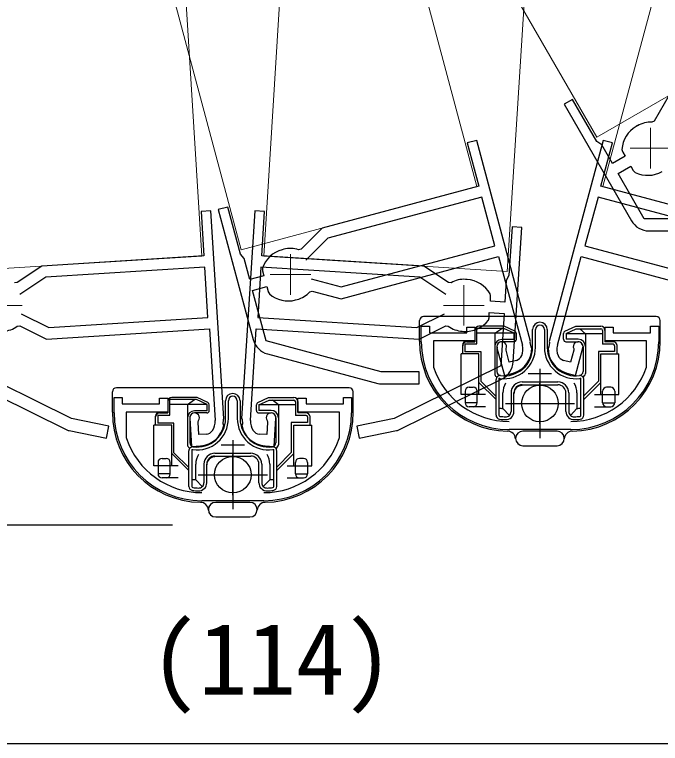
# Model space of a CAD drawing. Units: millimetres, scale not verified. Extents: x -525 to 525, y -783 to 780.
# Drawn here: x -324.1 to -244.7, y -714.9 to -625.2 of the extents above; entities that cross this region are included whole.
import ezdxf
from ezdxf.enums import TextEntityAlignment as Align

# ---------------------------------------------------------------- set-up
doc = ezdxf.new("R2010")
doc.units = ezdxf.units.MM
doc.header["$LTSCALE"] = 4
for name, color, linetype in [('0-4_YKK_11E', 7, 'Continuous'), ('0-6_YKK_13', 4, 'Continuous'), ('0-8_YKK_D', 6, 'Continuous')]:
    doc.layers.add(name, color=color, linetype=linetype)
doc.layers.add('0-5_YKK_12', color=2, linetype='Continuous', lineweight=18)
doc.styles.add('ＭＳ ゴシック', font='')
doc.styles.get('ＭＳ ゴシック').set_extended_font_data('MS Gothic')

msp = doc.modelspace()

# ---------------------------------------------------------------- linework, layer by layer
at = {"layer": '0-4_YKK_11E'}
for p, q in [((-247.466, -638.901), (-247.64, -639.001)), ((-246.055, -651.846), (-231.992, -651.846)), ((-290.981, -654.114), (-291.174, -654.166)), ((-268.42, -657.826), (-268.619, -657.813)), ((-289.517, -660.348), (-289.324, -660.296)), ((-269.021, -664.201), (-268.822, -664.213)), ((-292.968, -666.983), (-279.384, -670.623)), ((-330.343, -670.036), (-317.747, -676.289)), ((-276.724, -676.289), (-264.128, -670.036)), ((-259.467, -675.583), (-259.467, -670.583)), ((-261.967, -673.083), (-256.967, -673.083)), ((-255.667, -676.283), (-263.267, -676.283)), ((-297.233, -684.345), (-297.233, -679.345)), ((-299.733, -681.845), (-294.733, -681.845)), ((-293.433, -685.045), (-301.033, -685.045))]:
    msp.add_line(p, q, dxfattribs=at)
for points in [[(-215.197, -641.994), (-228.003, -619.812), (-229.043, -620.412), (-226.293, -625.176), (-243.583, -635.158), (-245.413, -638.328), (-245.69, -638.478)], [(-249.383, -641.815), (-249.317, -642.096), (-249.288, -642.147), (-248.988, -642.666), (-250.546, -643.566), (-251.875, -641.266), (-252.456, -640.859), (-255.456, -635.662), (-256.496, -636.262), (-248.22, -650.596)], [(-260.611, -665.453), (-267.24, -640.713), (-268.399, -641.023), (-266.976, -646.336), (-286.261, -651.504), (-288.849, -654.092), (-289.155, -654.164)], [(-251.699, -640.713), (-258.328, -665.453), (-258.281, -665.566), (-258.373, -666.122), (-258.454, -666.216)], [(-229.785, -654.164), (-230.09, -654.092), (-232.678, -651.504), (-251.964, -646.336), (-250.54, -641.023), (-251.699, -640.713)], [(-231.604, -651.795), (-227.07, -650.58), (-227.458, -649.131), (-231.992, -650.346), (-246.632, -650.346), (-249.846, -644.779), (-248.288, -643.879), (-247.988, -644.398), (-247.958, -644.449), (-247.748, -644.647)], [(-287.621, -657.759), (-283.932, -658.748), (-265.009, -653.677), (-266.613, -647.688), (-285.536, -652.759), (-288.237, -655.46)], [(-230.702, -655.46), (-233.403, -652.759), (-252.326, -647.688), (-253.931, -653.677), (-235.008, -658.748), (-231.318, -657.759)], [(-293.586, -656.433), (-293.595, -656.721), (-293.58, -656.778), (-293.424, -657.357), (-295.163, -657.823), (-295.851, -655.257), (-296.307, -654.713), (-297.86, -648.917), (-299.019, -649.228), (-294.735, -665.215)], [(-298.323, -674.931), (-299.931, -649.369), (-301.129, -649.444), (-300.783, -654.934), (-320.71, -656.187), (-323.758, -658.213), (-324.072, -658.224)], [(-294.54, -649.369), (-296.149, -674.931), (-296.08, -675.033), (-296.06, -675.596), (-296.121, -675.704)], [(-270.399, -658.224), (-270.713, -658.213), (-273.762, -656.187), (-293.688, -654.934), (-293.343, -649.444), (-294.54, -649.369)], [(-262.745, -667.953), (-261.705, -651.435), (-262.903, -651.36), (-263.28, -657.348), (-263.619, -657.971), (-263.786, -660.622), (-265.551, -660.511), (-265.545, -659.911), (-265.541, -659.852), (-265.607, -659.571)], [(-287.768, -659.339), (-287.467, -659.25), (-283.932, -660.197), (-264.55, -655.004), (-261.625, -665.919)], [(-257.314, -665.919), (-254.39, -655.004), (-235.008, -660.197), (-231.472, -659.25), (-231.171, -659.339)], [(-323.279, -662.05), (-319.858, -663.749), (-300.306, -662.519), (-300.695, -656.331), (-320.247, -657.561), (-323.429, -659.675)], [(-271.043, -659.675), (-274.224, -657.561), (-293.776, -656.331), (-294.165, -662.519), (-274.613, -663.749), (-271.192, -662.05)], [(-278.995, -670.674), (-274.302, -670.674), (-274.302, -669.174), (-278.995, -669.174), (-293.137, -665.385), (-294.801, -659.175), (-293.062, -658.709), (-292.907, -659.289), (-292.892, -659.345), (-292.74, -659.591)], [(-317.377, -676.416), (-312.776, -677.343), (-312.479, -675.873), (-317.08, -674.945), (-330.194, -668.435), (-330.597, -662.02), (-328.769, -661.905), (-328.763, -662.505), (-328.759, -662.564), (-328.659, -662.834)], [(-265.812, -662.834), (-265.712, -662.564), (-265.708, -662.505), (-265.708, -661.904), (-263.874, -662.02), (-264.278, -668.435), (-277.391, -674.945), (-281.992, -675.873), (-281.696, -677.343), (-277.095, -676.416)], [(-323.736, -663.57), (-323.423, -663.542), (-320.144, -665.169), (-300.118, -663.91), (-299.409, -675.187)], [(-295.063, -675.187), (-294.353, -663.91), (-274.327, -665.169), (-271.049, -663.542), (-270.736, -663.57)], [(-274.067, -665.483), (-274.067, -663.583), (-273.067, -663.583), (-273.067, -664.383), (-268.467, -664.383), (-268.467, -663.683), (-267.467, -663.683), (-267.467, -665.383), (-272.567, -665.383), (-272.567, -668.524), (-272.552, -668.62)], [(-246.383, -668.62), (-246.367, -668.524), (-246.367, -665.383), (-251.467, -665.383), (-251.467, -663.683), (-250.467, -663.683), (-250.467, -664.383), (-245.867, -664.383), (-245.867, -663.583), (-244.867, -663.583), (-244.867, -665.483)], [(-264.749, -666.238), (-263.843, -669.619), (-262.78, -669.334)], [(-260.485, -666.216), (-260.567, -666.122), (-260.658, -665.566), (-260.611, -665.453)], [(-256.159, -669.334), (-255.096, -669.619), (-254.19, -666.238)], [(-262.37, -667.775), (-263.239, -668.008), (-263.637, -666.525), (-263.621, -666.326)], [(-255.318, -666.326), (-255.303, -666.525), (-255.7, -668.008), (-256.569, -667.775)], [(-311.833, -674.245), (-311.833, -672.345), (-310.833, -672.345), (-310.833, -673.145), (-306.233, -673.145), (-306.233, -672.445), (-305.233, -672.445), (-305.233, -674.145), (-310.333, -674.145), (-310.333, -677.287), (-310.318, -677.383)], [(-284.149, -677.383), (-284.133, -677.287), (-284.133, -674.145), (-289.233, -674.145), (-289.233, -672.445), (-288.233, -672.445), (-288.233, -673.145), (-283.633, -673.145), (-283.633, -672.345), (-282.633, -672.345), (-282.633, -674.245)], [(-302.534, -674.883), (-302.314, -678.376), (-301.217, -678.307)], [(-300.506, -676.859), (-301.404, -676.916), (-301.501, -675.385), (-301.446, -675.192)], [(-298.35, -675.704), (-298.411, -675.596), (-298.392, -675.033), (-298.323, -674.931)], [(-293.025, -675.192), (-292.971, -675.385), (-293.067, -676.916), (-293.965, -676.859)], [(-293.255, -678.307), (-292.157, -678.376), (-291.937, -674.883)]]:
    msp.add_lwpolyline(points, dxfattribs=at)
for centre, radius, start, end in [((-245.89, -642.032), 3.5, 120, 176.44269), ((-245.866, -641.673), 3.2, 86.83373, 120), ((-246.19, -641.513), 3.5, 243.55731, 300), ((-246.055, -649.346), 2.5, 210, 270), ((-290.268, -657.547), 3.5, 105, 161.44269), ((-290.152, -657.205), 3.2, 71.83373, 105), ((-268.82, -661.007), 3.2, 86.4, 119.56627), ((-268.64, -661.319), 3.5, 29.95731, 86.4), ((-290.423, -656.967), 3.5, 228.55731, 285), ((-290.152, -657.205), 3.2, 285, 318.16627), ((-325.651, -661.007), 3.2, 273.6, 306.76627), ((-268.82, -661.007), 3.2, 233.23373, 266.4), ((-268.602, -660.72), 3.5, 266.4, 322.84269), ((-292.32, -664.568), 2.5, 195, 255), ((-263.267, -665.483), 10.8, 180.00001, 269.99999), ((-264.169, -666.083), 0.6, 336.05756, 195), ((-263.583, -666.34), 3.1, 285, 2.28436), ((-263.557, -666.436), 2, 338.1301, 15), ((-255.356, -666.34), 3.1, 177.71564, 255), ((-255.382, -666.436), 2, 165, 201.8699), ((-255.667, -665.483), 10.8, 270.00001, 359.99999), ((-254.77, -666.083), 0.6, 345, 203.94244), ((-265.24, -667.796), 2.5, 296.4, 356.4), ((-262.629, -666.809), 1, 285, 338.1301), ((-256.31, -666.809), 1, 201.8699, 255), ((-263.267, -665.483), 9.8, 198.67173, 269.99999), ((-255.667, -665.483), 9.8, 270.00002, 341.32828), ((-278.995, -669.174), 1.5, 255, 270), ((-301.033, -674.245), 10.8, 180.00001, 269.99999), ((-301.935, -674.845), 0.6, 324.65756, 183.6), ((-293.433, -674.245), 10.8, 270.00001, 359.99999), ((-292.536, -674.845), 0.6, 356.4, 215.34244), ((-301.405, -675.313), 2, 326.7301, 3.6), ((-293.066, -675.313), 2, 176.4, 213.2699), ((-301.411, -675.213), 3.1, 273.6, 350.88436), ((-293.06, -675.213), 3.1, 189.11564, 266.4), ((-317.08, -674.945), 1.5, 243.6, 258.6), ((-300.569, -675.861), 1, 273.6, 326.7301), ((-293.903, -675.861), 1, 213.2699, 266.4), ((-277.391, -674.945), 1.5, 281.4, 296.4), ((-301.033, -674.245), 9.8, 198.67173, 269.99999), ((-293.433, -674.245), 9.8, 270.00002, 341.32828)]:
    msp.add_arc(centre, radius, start, end, dxfattribs=at)
at = {"layer": '0-5_YKK_12'}
for p, q in [((-264.323, -192.164), (-293.439, -654.949)), ((-263.498, -656.833), (-234.382, -194.048)), ((-131.708, -198.501), (-251.722, -646.401)), ((-319.421, -451.574), (-267.217, -646.401)), ((-313.698, -453.647), (-301.033, -654.949)), ((-348.399, -459.338), (-296.195, -654.165)), ((-353.34, -465.623), (-252.49, -640.301)), ((-226.509, -625.301), (-252.49, -640.301)), ((-245.866, -639.173), (-245.866, -644.173)), ((-248.366, -641.673), (-243.366, -641.673)), ((-267.217, -646.401), (-296.195, -654.165)), ((-251.722, -646.401), (-222.744, -654.165)), ((-301.033, -654.949), (-330.974, -656.833)), ((-293.439, -654.949), (-263.498, -656.833)), ((-290.152, -654.705), (-290.152, -659.705)), ((-292.652, -657.205), (-287.652, -657.205)), ((-268.82, -658.507), (-268.82, -663.507)), ((-328.151, -661.007), (-323.151, -661.007)), ((-271.32, -661.007), (-266.32, -661.007))]:
    msp.add_line(p, q, dxfattribs=at)
at = {"layer": '0-6_YKK_13'}
for p, q in [((-245.17, -662.383), (-273.769, -662.383)), ((-274.269, -665.407), (-274.269, -662.883)), ((-244.67, -665.407), (-244.67, -662.883)), ((-267.47, -664.083), (-267.47, -665.483)), ((-267.21, -665.743), (-267.21, -663.843)), ((-263.927, -663.843), (-267.21, -663.843)), ((-262.641, -664.443), (-267.21, -664.443)), ((-263.869, -663.583), (-266.97, -663.583)), ((-265.029, -664.443), (-264.169, -663.843)), ((-265.029, -664.443), (-265.029, -669.536)), ((-262.629, -664.448), (-263.927, -663.843)), ((-262.542, -664.202), (-263.869, -663.583)), ((-262.629, -665.223), (-262.629, -664.448)), ((-260.369, -666.183), (-260.369, -663.982)), ((-260.019, -666.183), (-260.019, -663.982)), ((-258.92, -663.982), (-258.92, -666.183)), ((-258.57, -663.982), (-258.57, -666.183)), ((-256.57, -665.183), (-256.57, -664.468)), ((-256.397, -664.202), (-255.07, -663.583)), ((-255.07, -663.583), (-251.97, -663.583)), ((-253.86, -664.493), (-254.575, -663.893)), ((-251.78, -664.083), (-251.78, -665.793)), ((-251.47, -664.083), (-251.47, -665.483)), ((-262.629, -665.223), (-264.169, -665.223)), ((-262.369, -665.183), (-262.369, -664.474)), ((-256.258, -664.479), (-256.258, -665.173)), ((-251.78, -664.493), (-256.258, -664.493)), ((-254.77, -665.173), (-256.258, -665.173)), ((-253.86, -664.493), (-253.86, -669.413)), ((-268.97, -666.983), (-268.97, -665.883)), ((-268.71, -665.743), (-267.21, -665.743)), ((-268.71, -665.743), (-268.71, -666.723)), ((-268.47, -665.483), (-267.47, -665.483)), ((-264.769, -666.083), (-264.769, -669.156)), ((-262.669, -665.483), (-264.169, -665.483)), ((-256.27, -665.483), (-254.77, -665.483)), ((-254.17, -666.083), (-254.17, -669.156)), ((-250.47, -665.793), (-251.78, -665.793)), ((-250.47, -665.483), (-251.47, -665.483)), ((-249.97, -666.983), (-249.97, -665.883)), ((-269.17, -671.983), (-269.17, -666.983)), ((-266.97, -666.983), (-269.17, -666.983)), ((-266.71, -666.723), (-268.71, -666.723)), ((-266.97, -671.983), (-266.97, -666.983)), ((-252.28, -666.673), (-252.28, -670.354)), ((-251.97, -666.983), (-249.77, -666.983)), ((-251.97, -671.983), (-251.97, -666.983)), ((-249.77, -671.983), (-249.77, -666.983)), ((-259.47, -668.833), (-259.47, -677.333)), ((-258.036, -669.433), (-260.904, -669.433)), ((-264.87, -672.583), (-266.97, -670.483)), ((-264.87, -674.516), (-264.87, -670.151)), ((-264.52, -669.968), (-264.52, -674.516)), ((-261.67, -670.433), (-257.27, -670.433)), ((-254.42, -674.516), (-254.42, -669.968)), ((-254.07, -674.516), (-254.07, -670.151)), ((-254.07, -672.144), (-252.28, -670.354)), ((-254.07, -672.583), (-251.97, -670.483)), ((-282.936, -671.145), (-311.535, -671.145)), ((-268.669, -671.583), (-268.669, -672.983)), ((-268.169, -671.083), (-267.67, -671.083)), ((-267.17, -671.683), (-267.17, -671.583)), ((-261.67, -670.783), (-257.27, -670.783)), ((-251.77, -672.983), (-251.77, -671.583)), ((-250.77, -671.083), (-251.27, -671.083)), ((-250.27, -671.583), (-250.27, -672.983)), ((-312.035, -674.169), (-312.035, -671.645)), ((-301.635, -672.345), (-304.736, -672.345)), ((-300.309, -672.964), (-301.635, -672.345)), ((-294.163, -672.964), (-292.836, -672.345)), ((-292.836, -672.345), (-289.736, -672.345)), ((-282.436, -674.169), (-282.436, -671.645)), ((-268.669, -671.983), (-269.17, -671.983)), ((-267.17, -671.983), (-268.669, -671.983)), ((-267.17, -672.983), (-267.17, -671.683)), ((-266.17, -671.983), (-267.17, -671.983)), ((-264.02, -673.698), (-264.02, -671.783)), ((-263.02, -671.783), (-263.02, -674.073)), ((-262.67, -674.073), (-262.67, -671.783)), ((-256.27, -674.073), (-256.27, -671.783)), ((-255.92, -671.783), (-255.92, -674.073)), ((-254.92, -671.783), (-254.92, -673.698)), ((-252.77, -671.983), (-251.77, -671.983)), ((-251.77, -671.983), (-250.27, -671.983)), ((-250.27, -671.983), (-249.77, -671.983)), ((-305.236, -672.845), (-305.236, -674.245)), ((-304.976, -674.505), (-304.976, -672.605)), ((-301.693, -672.605), (-304.976, -672.605)), ((-300.407, -673.205), (-304.976, -673.205)), ((-302.795, -673.205), (-301.935, -672.605)), ((-302.795, -673.205), (-302.795, -678.299)), ((-300.395, -673.211), (-301.693, -672.605)), ((-300.395, -673.985), (-300.395, -673.211)), ((-300.135, -673.945), (-300.135, -673.236)), ((-298.135, -674.945), (-298.135, -672.745)), ((-297.785, -674.945), (-297.785, -672.745)), ((-296.686, -672.745), (-296.686, -674.945)), ((-296.336, -672.745), (-296.336, -674.945)), ((-294.336, -673.945), (-294.336, -673.231)), ((-294.024, -673.242), (-294.024, -673.935)), ((-289.546, -673.255), (-294.024, -673.255)), ((-291.626, -673.255), (-292.341, -672.655)), ((-291.626, -673.255), (-291.626, -678.176)), ((-289.546, -672.845), (-289.546, -674.555)), ((-289.236, -672.845), (-289.236, -674.245)), ((-267.17, -672.983), (-268.669, -672.983)), ((-263.72, -673.083), (-255.22, -673.083)), ((-251.77, -672.983), (-250.27, -672.983)), ((-306.236, -674.245), (-305.236, -674.245)), ((-300.395, -673.985), (-301.935, -673.985)), ((-300.435, -674.245), (-301.935, -674.245)), ((-294.036, -674.245), (-292.536, -674.245)), ((-292.536, -673.935), (-294.024, -673.935)), ((-288.236, -674.245), (-289.236, -674.245)), ((-266.17, -673.483), (-268.169, -673.483)), ((-264.02, -673.698), (-263.221, -674.543)), ((-254.92, -673.698), (-255.718, -674.543)), ((-252.77, -673.483), (-250.77, -673.483)), ((-306.736, -675.745), (-306.736, -674.645)), ((-306.476, -674.505), (-304.976, -674.505)), ((-306.476, -674.505), (-306.476, -675.485)), ((-302.535, -674.845), (-302.535, -677.918)), ((-291.936, -674.845), (-291.936, -677.918)), ((-288.236, -674.555), (-289.546, -674.555)), ((-287.736, -675.745), (-287.736, -674.645)), ((-306.936, -680.745), (-306.936, -675.745)), ((-304.736, -675.745), (-306.936, -675.745)), ((-304.476, -675.485), (-306.476, -675.485)), ((-304.736, -680.745), (-304.736, -675.745)), ((-290.046, -675.435), (-290.046, -679.117)), ((-289.736, -675.745), (-287.536, -675.745)), ((-289.736, -680.745), (-289.736, -675.745)), ((-287.536, -680.745), (-287.536, -675.745)), ((-257.37, -676.483), (-261.57, -676.483)), ((-297.236, -677.595), (-297.236, -686.095)), ((-302.286, -678.731), (-302.286, -683.278)), ((-295.802, -678.195), (-298.67, -678.195)), ((-292.186, -683.278), (-292.186, -678.731)), ((-261.57, -678.283), (-257.37, -678.283)), ((-302.636, -681.345), (-304.736, -679.245)), ((-302.636, -683.278), (-302.636, -678.913)), ((-299.436, -679.195), (-295.036, -679.195)), ((-299.436, -679.545), (-295.036, -679.545)), ((-291.836, -683.278), (-291.836, -678.913)), ((-291.836, -680.907), (-290.046, -679.117)), ((-291.836, -681.345), (-289.736, -679.245)), ((-306.435, -680.345), (-306.435, -681.745)), ((-305.935, -679.845), (-305.436, -679.845)), ((-304.936, -680.445), (-304.936, -680.345)), ((-304.936, -681.745), (-304.936, -680.445)), ((-301.786, -682.461), (-301.786, -680.545)), ((-300.786, -680.545), (-300.786, -682.836)), ((-300.436, -682.836), (-300.436, -680.545)), ((-294.036, -682.836), (-294.036, -680.545)), ((-293.686, -680.545), (-293.686, -682.836)), ((-292.686, -680.545), (-292.686, -682.461)), ((-289.536, -681.745), (-289.536, -680.345)), ((-288.536, -679.845), (-289.036, -679.845)), ((-288.036, -680.345), (-288.036, -681.745)), ((-306.435, -680.745), (-306.936, -680.745)), ((-304.936, -680.745), (-306.435, -680.745)), ((-303.936, -680.745), (-304.936, -680.745)), ((-290.536, -680.745), (-289.536, -680.745)), ((-289.536, -680.745), (-288.036, -680.745)), ((-288.036, -680.745), (-287.536, -680.745)), ((-304.936, -681.745), (-306.435, -681.745)), ((-303.936, -682.245), (-305.935, -682.245)), ((-301.486, -681.845), (-292.986, -681.845)), ((-290.536, -682.245), (-288.536, -682.245)), ((-289.536, -681.745), (-288.036, -681.745)), ((-301.786, -682.461), (-300.987, -683.306)), ((-292.686, -682.461), (-293.485, -683.306)), ((-295.136, -685.245), (-299.336, -685.245)), ((-299.336, -687.045), (-295.136, -687.045))]:
    msp.add_line(p, q, dxfattribs=at)
for points in [[(-256.258, -664.479), (-255.001, -663.893), (-251.97, -663.893)], [(-250.28, -665.983), (-250.28, -666.673), (-252.28, -666.673)], [(-264.87, -672.215), (-266.71, -670.375), (-266.71, -666.723)], [(-294.024, -673.242), (-292.767, -672.655), (-289.736, -672.655)], [(-288.046, -674.745), (-288.046, -675.435), (-290.046, -675.435)], [(-302.636, -680.978), (-304.476, -679.137), (-304.476, -675.485)]]:
    msp.add_lwpolyline(points, dxfattribs=at)
for centre in [(-259.47, -673.083), (-297.236, -681.845)]:
    msp.add_circle(centre, 2.25, dxfattribs=at)
for centre, radius, start, end in [((-273.769, -662.883), 0.5, 90, 180), ((-245.17, -662.883), 0.5, 360, 90), ((-259.47, -663.982), 0.9, 0, 180), ((-259.47, -663.982), 0.55, 0, 180), ((-266.97, -664.083), 0.5, 90, 180), ((-262.669, -664.474), 0.3, 360, 64.98311), ((-256.27, -664.474), 0.3, 115.01689, 180), ((-251.97, -664.083), 0.5, 360, 90), ((-251.97, -664.083), 0.19, 0, 90), ((-264.169, -666.083), 0.86, 90, 180), ((-262.669, -665.183), 0.3, 270, 0), ((-256.27, -665.183), 0.3, 180, 270), ((-254.77, -666.083), 0.91, 0, 90), ((-263.27, -665.483), 11, 179.60475, 269.05736), ((-268.47, -665.883), 0.5, 90, 180), ((-268.47, -665.983), 0.5, 90, 180), ((-264.169, -666.083), 0.6, 90, 180), ((-263.869, -666.183), 3.85, 262.33774, 0), ((-263.869, -666.183), 3.5, 262.33774, 0), ((-255.07, -666.183), 3.85, 180, 277.66226), ((-255.07, -666.183), 3.5, 180, 277.66226), ((-255.67, -665.483), 11, 270.94264, 0.39525), ((-254.77, -666.083), 0.6, 0, 90), ((-250.47, -665.983), 0.5, 0, 90), ((-250.47, -665.983), 0.19, 0, 90), ((-264.269, -669.156), 0.85, 206.60468, 234.25901), ((-264.37, -670.151), 0.5, 84.24169, 180), ((-264.269, -669.156), 0.5, 180, 264.24169), ((-254.67, -669.156), 0.5, 275.75826, 0), ((-254.57, -670.151), 0.5, 0, 95.75826), ((-254.67, -669.156), 0.85, 305.74095, 342.35279), ((-264.269, -669.156), 0.85, 252.87192, 262.33774), ((-261.67, -671.783), 2.35, 149.17744, 180), ((-261.67, -671.783), 1.35, 90, 180), ((-257.27, -671.783), 1.35, 0, 90), ((-257.27, -671.783), 2.35, 0, 30.82257), ((-254.67, -669.156), 0.85, 277.66226, 287.12802), ((-311.535, -671.645), 0.5, 90, 180), ((-282.936, -671.645), 0.5, 360, 90), ((-268.169, -671.583), 0.5, 90, 180), ((-267.67, -671.583), 0.5, 0, 90), ((-261.67, -671.783), 1, 90, 180), ((-261.67, -671.883), 1, 90, 180), ((-257.27, -671.783), 1, 0, 90), ((-251.27, -671.583), 0.5, 90, 180), ((-250.77, -671.583), 0.5, 0, 90), ((-304.736, -672.845), 0.5, 90, 180), ((-297.236, -672.745), 0.9, 0, 180), ((-297.236, -672.745), 0.55, 0, 180), ((-289.736, -672.845), 0.5, 360, 90), ((-300.435, -673.236), 0.3, 360, 64.98311), ((-294.036, -673.236), 0.3, 115.01689, 180), ((-289.736, -672.845), 0.19, 0, 90), ((-268.169, -672.983), 0.5, 180, 270), ((-267.67, -672.983), 0.5, 270, 0), ((-251.27, -672.983), 0.5, 180, 270), ((-250.77, -672.983), 0.5, 270, 0), ((-301.036, -674.245), 11, 179.60475, 269.05736), ((-306.236, -674.645), 0.5, 90, 180), ((-306.236, -674.745), 0.5, 90, 180), ((-301.935, -674.845), 0.86, 90, 180), ((-301.935, -674.845), 0.6, 90, 180), ((-300.435, -673.945), 0.3, 270, 0), ((-294.036, -673.945), 0.3, 180, 270), ((-293.436, -674.245), 11, 270.94264, 0.39525), ((-292.536, -674.845), 0.91, 0, 90), ((-292.536, -674.845), 0.6, 0, 90), ((-288.236, -674.745), 0.5, 0, 90), ((-263.27, -665.483), 8.25, 261.28549, 264.78444), ((-263.67, -674.073), 1, 267.33445, 0), ((-263.67, -674.073), 0.65, 267.33445, 0), ((-255.27, -674.073), 1, 180, 272.66555), ((-255.27, -674.073), 0.65, 180, 272.66555), ((-255.67, -665.483), 8.25, 275.21556, 278.71452), ((-301.635, -674.945), 3.85, 262.33774, 0), ((-301.635, -674.945), 3.5, 262.33774, 0), ((-292.836, -674.945), 3.85, 180, 277.66226), ((-292.836, -674.945), 3.5, 180, 277.66226), ((-288.236, -674.745), 0.19, 0, 90), ((-264.37, -674.516), 0.5, 180, 263.05737), ((-264.37, -674.516), 0.15, 180, 263.05737), ((-263.27, -665.483), 9.6, 263.05737, 267.33445), ((-263.27, -665.483), 9.25, 263.05736, 267.33445), ((-255.67, -665.483), 9.25, 272.66555, 276.94264), ((-255.67, -665.483), 9.6, 272.66555, 276.94264), ((-254.57, -674.516), 0.15, 276.94264, 0), ((-254.57, -674.516), 0.5, 276.94264, 0), ((-263.467, -677.481), 1, 2.96802, 89.05736), ((-261.57, -677.383), 0.9, 90, 270), ((-257.37, -677.383), 0.9, 270, 90), ((-255.472, -677.481), 1, 90.94264, 177.03221), ((-302.035, -677.918), 0.5, 180, 264.24169), ((-292.436, -677.918), 0.5, 275.75826, 0), ((-302.035, -677.918), 0.85, 206.60468, 234.25901), ((-302.136, -678.913), 0.5, 84.24169, 180), ((-302.035, -677.918), 0.85, 252.87192, 262.33774), ((-292.336, -678.913), 0.5, 0, 95.75826), ((-292.436, -677.918), 0.85, 277.66226, 287.12802), ((-292.436, -677.918), 0.85, 305.74095, 342.35279), ((-299.436, -680.545), 2.35, 149.17744, 180), ((-299.436, -680.545), 1.35, 90, 180), ((-299.436, -680.545), 1, 90, 180), ((-299.436, -680.645), 1, 90, 180), ((-295.036, -680.545), 1.35, 0, 90), ((-295.036, -680.545), 1, 0, 90), ((-295.036, -680.545), 2.35, 0, 30.82257), ((-305.935, -680.345), 0.5, 90, 180), ((-305.436, -680.345), 0.5, 0, 90), ((-289.036, -680.345), 0.5, 90, 180), ((-288.536, -680.345), 0.5, 0, 90), ((-305.935, -681.745), 0.5, 180, 270), ((-305.436, -681.745), 0.5, 270, 0), ((-301.036, -674.245), 8.25, 261.28549, 264.78444), ((-293.436, -674.245), 8.25, 275.21556, 278.71452), ((-289.036, -681.745), 0.5, 180, 270), ((-288.536, -681.745), 0.5, 270, 0), ((-302.136, -683.278), 0.5, 180, 263.05737), ((-302.136, -683.278), 0.15, 180, 263.05737), ((-301.436, -682.836), 1, 267.33445, 0), ((-301.436, -682.836), 0.65, 267.33445, 0), ((-293.036, -682.836), 1, 180, 272.66555), ((-293.036, -682.836), 0.65, 180, 272.66555), ((-292.336, -683.278), 0.15, 276.94264, 0), ((-292.336, -683.278), 0.5, 276.94264, 0), ((-301.036, -674.245), 9.6, 263.05737, 267.33445), ((-301.036, -674.245), 9.25, 263.05736, 267.33445), ((-293.436, -674.245), 9.25, 272.66555, 276.94264), ((-293.436, -674.245), 9.6, 272.66555, 276.94264), ((-301.233, -686.244), 1, 2.96802, 89.05736), ((-299.336, -686.145), 0.9, 90, 270), ((-295.136, -686.145), 0.9, 270, 90), ((-293.238, -686.244), 1, 90.94264, 177.03221)]:
    msp.add_arc(centre, radius, start, end, dxfattribs=at)
at = {"layer": '0-8_YKK_D'}
for p, q in [((-304.648, -688.045), (-476, -688.045)), ((-348.3, -714.906), (-234.382, -714.906))]:
    msp.add_line(p, q, dxfattribs=at)

# ---------------------------------------------------------------- texts
at = {"layer": '0-8_YKK_D', "style": 'ＭＳ ゴシック'}
msp.add_text('(114)', height=8.798, dxfattribs=at).set_placement((-307.433, -711.542), align=Align.BOTTOM_LEFT)

doc.saveas('drawing.dxf')
